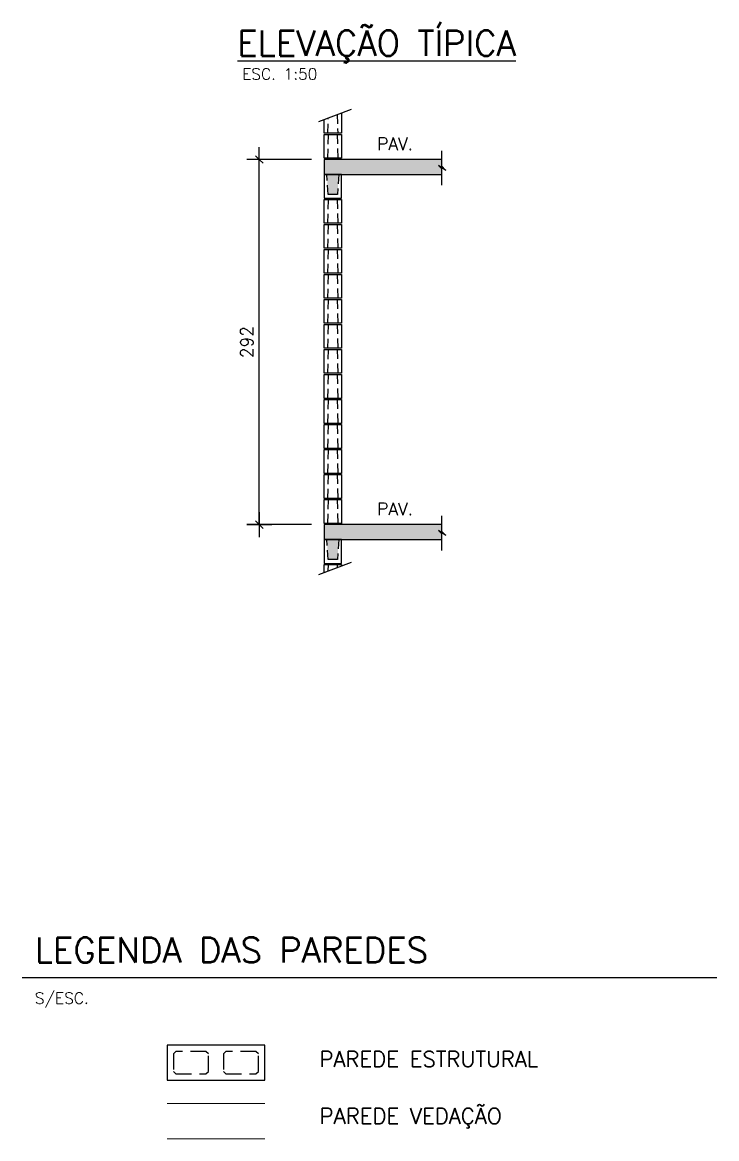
# Model space of a CAD drawing. Extents: x -14651 to 3496, y -7403 to -1290.
# Drawn here: x -11846 to -11290, y -2189 to -1296 of the extents above; entities that cross this region are included whole.
import ezdxf
from ezdxf.enums import TextEntityAlignment as Align

# ---------------------------------------------------------------- set-up
doc = ezdxf.new("R2010")
doc.units = 0
doc.header["$LTSCALE"] = 25
doc.linetypes.add('DASHED2', pattern=[0.375, 0.25, -0.125])
doc.linetypes.add('ESTILO_TQS_0001', pattern=[0.45, 0.3, -0.15])
for name, color, linetype in [('4', 4, 'Continuous'), ('50', 1, 'Continuous'), ('ALVENARIA NÃO ESTRUTURAL', 242, 'Continuous'), ('BLOCOS', 2, 'Continuous'), ('COTA', 1, 'Continuous'), ('COTAS', 1, 'Continuous'), ('H2', 252, 'Continuous'), ('PENA_01', 1, 'Continuous'), ('PENA_02', 2, 'Continuous'), ('PENA_10', 253, 'Continuous'), ('Pena_4', 4, 'Continuous'), ('TEXTO', 3, 'Continuous')]:
    doc.layers.add(name, color=color, linetype=linetype)
doc.styles.add('R80', font='simplex.shx', dxfattribs={"height": 10})
doc.styles.add('TEXTO', font='romans.shx', dxfattribs={"height": 10})
doc.styles.add('Texto1', font='romans.shx', dxfattribs={"height": 9})
doc.styles.add('Texto2', font='romans.shx', dxfattribs={"height": 12.5})
doc.styles.add('Texto3', font='romans.shx', dxfattribs={"height": 20})
doc.dimstyles.new('ZD1', dxfattribs={"dimtxt": 9, "dimasz": 1, "dimexe": 10, "dimexo": 10, "dimgap": 5, "dimtad": 1, "dimdec": 1, "dimzin": 12, "dimdsep": 46, "dimtxsty": 'R80', "dimblk1": 'ZD1', "dimblk2": 'ZD1', "dimsah": 1, "dimcen": 0.1, "dimdle": 10, "dimclrt": 2, "dimadec": 0, "dimazin": 0, "dimtfac": 1, "dimtdec": 1, "dimtmove": 0, "dimatfit": 3, "dimldrblk": 'ZD1', "dimfxl": 1, "dimtolj": 1, "dimtzin": 12, "dimarcsym": 0})

# ---------------------------------------------------------------- blocks, each defined once
blk = doc.blocks.new('P4015', base_point=(5842102.11612, -8124149.02973))
blk.add_lwpolyline([(5842082.61612, -8124156.02973), (5842121.61612, -8124156.02973), (5842121.61612, -8124142.02973), (5842082.61612, -8124142.02973), (5842082.61612, -8124156.02973)])
at = {"color": 1, "linetype": 'DASHED2'}
for points in [[(5842085.11612, -8124152.52973), (5842086.11612, -8124153.52973), (5842098.11612, -8124153.52973), (5842099.11612, -8124152.52973), (5842099.11612, -8124145.52973), (5842098.11612, -8124144.52973), (5842086.11612, -8124144.52973), (5842085.11612, -8124145.52973), (5842085.11612, -8124152.52973)], [(5842105.11612, -8124152.52973), (5842106.11612, -8124153.52973), (5842118.11612, -8124153.52973), (5842119.11612, -8124152.52973), (5842119.11612, -8124145.52973), (5842118.11612, -8124144.52973), (5842106.11612, -8124144.52973), (5842105.11612, -8124145.52973), (5842105.11612, -8124152.52973)]]:
    blk.add_lwpolyline(points, dxfattribs=at)
blk = doc.blocks.new('ZD1')
at = {"layer": '4'}
for q in [(-3, -3), (3, 3)]:
    blk.add_line((0, 0), q, dxfattribs=at)
at = {"layer": 'COTAS', "color": 1}
for p, q in [((0, 0), (0, 10)), ((-10, 0), (0, 0)), ((0, 0), (10, 0)), ((0, -10), (0, 0))]:
    blk.add_line(p, q, dxfattribs=at)
blk = doc.blocks.new('*D55')
at = {"layer": 'COTA', "color": 0, "lineweight": -2, "transparency": 16777216}
for p, q in [((-11614.31, -1405.42), (-11666.09, -1405.42)), ((-11656.09, -1696.42), (-11656.09, -1406.42)), ((-11614.31, -1697.42), (-11666.09, -1697.42))]:
    blk.add_line(p, q, dxfattribs=at)
at = {"layer": 'Defpoints', "color": 0, "transparency": 16777216}
for p in [(-11656.09, -1405.42), (-11604.31, -1405.42), (-11604.31, -1697.42)]:
    blk.add_point(p, dxfattribs=at)
at = {"layer": 'COTA', "color": 0, "lineweight": -2, "transparency": 16777216}
for p, rotation in [((-11656.09, -1405.42), 90), ((-11656.09, -1697.42), 270)]:
    blk.add_blockref('ZD1', p, dxfattribs=dict(at, rotation=rotation))
at = {"layer": 'COTA', "color": 2, "transparency": 16777216, "insert": (-11666.09, -1551.42), "char_height": 10, "attachment_point": 5, "rotation": 90, "style": 'R80'}
blk.add_mtext('\\A1;292', dxfattribs=at)

msp = doc.modelspace()

# ---------------------------------------------------------------- hatches: boundary and pattern name
at = {"layer": 'H2'}
h = msp.add_hatch(color=256, dxfattribs=at)
h.dxf.hatch_style = 1
h.paths.add_polyline_path([(-11510.38, -1405.42), (-11590.31, -1405.42), (-11604.31, -1405.42), (-11604.31, -1417.42), (-11590.31, -1417.42), (-11510.28, -1417.42), (-11510.28, -1412.54), (-11512.78, -1410.25), (-11506.86, -1414.2), (-11510.38, -1410.54)])
h = msp.add_hatch(color=256, dxfattribs=at)
h.dxf.hatch_style = 1
h.paths.add_polyline_path([(-11510.38, -1697.42), (-11590.31, -1697.42), (-11604.31, -1697.42), (-11604.31, -1709.42), (-11590.31, -1709.42), (-11510.28, -1709.42), (-11510.28, -1704.54), (-11512.78, -1702.25), (-11506.86, -1706.2), (-11510.38, -1702.54)])

# ---------------------------------------------------------------- linework, layer by layer
at = {"layer": '50', "color": 1}
for points in [[(-11510.38, -1398.37), (-11510.38, -1410.54), (-11506.86, -1414.2), (-11512.78, -1410.25), (-11510.28, -1412.54), (-11510.28, -1426.01)], [(-11510.38, -1690.37), (-11510.38, -1702.54), (-11506.86, -1706.2), (-11512.78, -1702.25), (-11510.28, -1704.54), (-11510.28, -1718.01)]]:
    msp.add_lwpolyline(points, dxfattribs=at)
at = {"layer": 'ALVENARIA NÃO ESTRUTURAL', "lineweight": 5}
for p, q in [((-11651.75, -2160.58), (-11729.75, -2160.58)), ((-11651.75, -2188.58), (-11729.75, -2188.58))]:
    msp.add_line(p, q, dxfattribs=at)
at = {"layer": 'PENA_01'}
for p, q in [((-11608.58, -1375.03), (-11582.42, -1365.19)), ((-11608.58, -1737.29), (-11582.42, -1727.45))]:
    msp.add_line(p, q, dxfattribs=at)
at = {"layer": 'PENA_01', "linetype": 'ESTILO_TQS_0001'}
for points in [[(-11593.31, -1384.42), (-11601.31, -1384.42), (-11600.99, -1372.18)], [(-11593.71, -1369.44), (-11593.31, -1384.42)], [(-11593.31, -1404.42), (-11601.31, -1404.42), (-11600.81, -1385.42), (-11593.81, -1385.42), (-11593.31, -1404.42)], [(-11593.56, -1433.42), (-11601.06, -1433.42), (-11602.06, -1417.42), (-11592.56, -1417.42), (-11593.56, -1433.42)], [(-11593.31, -1456.42), (-11601.31, -1456.42), (-11600.81, -1437.42), (-11593.81, -1437.42), (-11593.31, -1456.42)], [(-11593.31, -1476.42), (-11601.31, -1476.42), (-11600.81, -1457.42), (-11593.81, -1457.42), (-11593.31, -1476.42)], [(-11593.31, -1496.42), (-11601.31, -1496.42), (-11600.81, -1477.42), (-11593.81, -1477.42), (-11593.31, -1496.42)], [(-11593.31, -1516.42), (-11601.31, -1516.42), (-11600.81, -1497.42), (-11593.81, -1497.42), (-11593.31, -1516.42)], [(-11593.31, -1536.42), (-11601.31, -1536.42), (-11600.81, -1517.42), (-11593.81, -1517.42), (-11593.31, -1536.42)], [(-11593.31, -1556.42), (-11601.31, -1556.42), (-11600.81, -1537.42), (-11593.81, -1537.42), (-11593.31, -1556.42)], [(-11593.31, -1576.42), (-11601.31, -1576.42), (-11600.81, -1557.42), (-11593.81, -1557.42), (-11593.31, -1576.42)], [(-11593.31, -1596.42), (-11601.31, -1596.42), (-11600.81, -1577.42), (-11593.81, -1577.42), (-11593.31, -1596.42)], [(-11593.31, -1616.42), (-11601.31, -1616.42), (-11600.81, -1597.42), (-11593.81, -1597.42), (-11593.31, -1616.42)], [(-11593.31, -1636.42), (-11601.31, -1636.42), (-11600.81, -1617.42), (-11593.81, -1617.42), (-11593.31, -1636.42)], [(-11593.31, -1656.42), (-11601.31, -1656.42), (-11600.81, -1637.42), (-11593.81, -1637.42), (-11593.31, -1656.42)], [(-11593.31, -1676.42), (-11601.31, -1676.42), (-11600.81, -1657.42), (-11593.81, -1657.42), (-11593.31, -1676.42)], [(-11593.31, -1696.42), (-11601.31, -1696.42), (-11600.81, -1677.42), (-11593.81, -1677.42), (-11593.31, -1696.42)], [(-11593.56, -1725.42), (-11601.06, -1725.42), (-11602.06, -1709.42), (-11592.56, -1709.42), (-11593.56, -1725.42)], [(-11600.94, -1734.41), (-11600.81, -1729.42), (-11593.81, -1729.42), (-11593.75, -1731.71)]]:
    msp.add_lwpolyline(points, dxfattribs=at)
at = {"layer": 'PENA_02', "linetype": 'Continuous'}
for points in [[(-11590.31, -1384.42), (-11604.31, -1384.42), (-11604.31, -1373.43)], [(-11590.31, -1368.16), (-11590.31, -1384.42)], [(-11590.31, -1404.42), (-11604.31, -1404.42), (-11604.31, -1385.42), (-11590.31, -1385.42), (-11590.31, -1404.42)], [(-11590.31, -1417.42), (-11604.31, -1417.42), (-11604.31, -1436.42), (-11590.31, -1436.42), (-11590.31, -1417.42)], [(-11590.31, -1456.42), (-11604.31, -1456.42), (-11604.31, -1437.42), (-11590.31, -1437.42), (-11590.31, -1456.42)], [(-11590.31, -1476.42), (-11604.31, -1476.42), (-11604.31, -1457.42), (-11590.31, -1457.42), (-11590.31, -1476.42)], [(-11590.31, -1496.42), (-11604.31, -1496.42), (-11604.31, -1477.42), (-11590.31, -1477.42), (-11590.31, -1496.42)], [(-11590.31, -1516.42), (-11604.31, -1516.42), (-11604.31, -1497.42), (-11590.31, -1497.42), (-11590.31, -1516.42)], [(-11590.31, -1536.42), (-11604.31, -1536.42), (-11604.31, -1517.42), (-11590.31, -1517.42), (-11590.31, -1536.42)], [(-11590.31, -1556.42), (-11604.31, -1556.42), (-11604.31, -1537.42), (-11590.31, -1537.42), (-11590.31, -1556.42)], [(-11590.31, -1576.42), (-11604.31, -1576.42), (-11604.31, -1557.42), (-11590.31, -1557.42), (-11590.31, -1576.42)], [(-11590.31, -1596.42), (-11604.31, -1596.42), (-11604.31, -1577.42), (-11590.31, -1577.42), (-11590.31, -1596.42)], [(-11590.31, -1616.42), (-11604.31, -1616.42), (-11604.31, -1597.42), (-11590.31, -1597.42), (-11590.31, -1616.42)], [(-11590.31, -1636.42), (-11604.31, -1636.42), (-11604.31, -1617.42), (-11590.31, -1617.42), (-11590.31, -1636.42)], [(-11590.31, -1656.42), (-11604.31, -1656.42), (-11604.31, -1637.42), (-11590.31, -1637.42), (-11590.31, -1656.42)], [(-11590.31, -1676.42), (-11604.31, -1676.42), (-11604.31, -1657.42), (-11590.31, -1657.42), (-11590.31, -1676.42)], [(-11590.31, -1696.42), (-11604.31, -1696.42), (-11604.31, -1677.42), (-11590.31, -1677.42), (-11590.31, -1696.42)], [(-11590.31, -1709.42), (-11604.31, -1709.42), (-11604.31, -1728.42), (-11590.31, -1728.42), (-11590.31, -1709.42)], [(-11604.31, -1735.68), (-11604.31, -1729.42), (-11590.31, -1729.42), (-11590.31, -1730.42)]]:
    msp.add_lwpolyline(points, dxfattribs=at)
at = {"layer": 'PENA_02'}
for points in [[(-11510.39, -1405.42), (-11604.31, -1405.42), (-11604.31, -1417.42), (-11510.29, -1417.42)], [(-11510.39, -1697.42), (-11604.31, -1697.42), (-11604.31, -1709.42), (-11510.29, -1709.42)]]:
    msp.add_lwpolyline(points, dxfattribs=at)
at = {"layer": 'PENA_10', "linetype": 'Continuous'}
for points in [[(-11593.56, -1433.42), (-11601.06, -1433.42), (-11602.06, -1417.42)], [(-11593.56, -1433.42), (-11602.06, -1417.42), (-11592.56, -1417.42)], [(-11593.56, -1725.42), (-11601.06, -1725.42), (-11602.06, -1709.42)], [(-11593.56, -1725.42), (-11602.06, -1709.42), (-11592.56, -1709.42)]]:
    msp.add_solid(points, dxfattribs=at)
at = {"layer": 'Pena_4'}
msp.add_line((-11845.7, -2059.76), (-11290.12, -2059.76), dxfattribs=at)

# ---------------------------------------------------------------- block references
at = {"layer": 'BLOCOS', "xscale": 2, "yscale": 2, "zscale": 2, "rotation": 180}
msp.add_blockref('P4015', (-11690.75, -2127.79), dxfattribs=at)

# ---------------------------------------------------------------- texts
at = {"layer": 'TEXTO', "color": 4, "style": 'Texto3'}
for s, p in [('%%UELEVAÇÃO TÍPICA', (-11673.66, -1322.34)), ('LEGENDA DAS PAREDES', (-11835.7, -2047.76))]:
    msp.add_text(s, height=20, dxfattribs=at).set_placement(p)
at = {"layer": 'TEXTO', "color": 2, "style": 'Texto1'}
for s, p in [('ESC. 1:50', (-11669.79, -1341.51)), ('S/ESC.', (-11835.7, -2080.75))]:
    msp.add_text(s, height=9, dxfattribs=at).set_placement(p)
at = {"layer": 'TEXTO', "linetype": 'Continuous', "style": 'TEXTO'}
for p in [(-11547.44, -1400.9), (-11547.44, -1692.9)]:
    msp.add_text('PAV.', height=10, dxfattribs=at).set_placement(p, align=Align.BOTTOM_CENTER)
at = {"layer": 'TEXTO', "color": 3, "style": 'Texto2'}
for s, p in [('PAREDE ESTRUTURAL', (-11608.04, -2131.17)), ('PAREDE VEDAÇÃO', (-11607.85, -2176.74))]:
    msp.add_text(s, height=12.5, dxfattribs=at).set_placement(p)

# ---------------------------------------------------------------- dimensions: what is measured, and where the dimension line sits
at = {"layer": 'COTA'}
dim = msp.add_linear_dim(base=(-11656.09, -1405.42), p1=(-11604.31, -1697.42), p2=(-11604.31, -1405.42), angle=90, dimstyle='ZD1', override={"dimzin": 9}, dxfattribs=at)
dim.commit()
dim.dimension.update_dxf_attribs({"geometry": '*D55', "text_midpoint": (-11666.09, -1551.42)})

doc.saveas('drawing.dxf')
